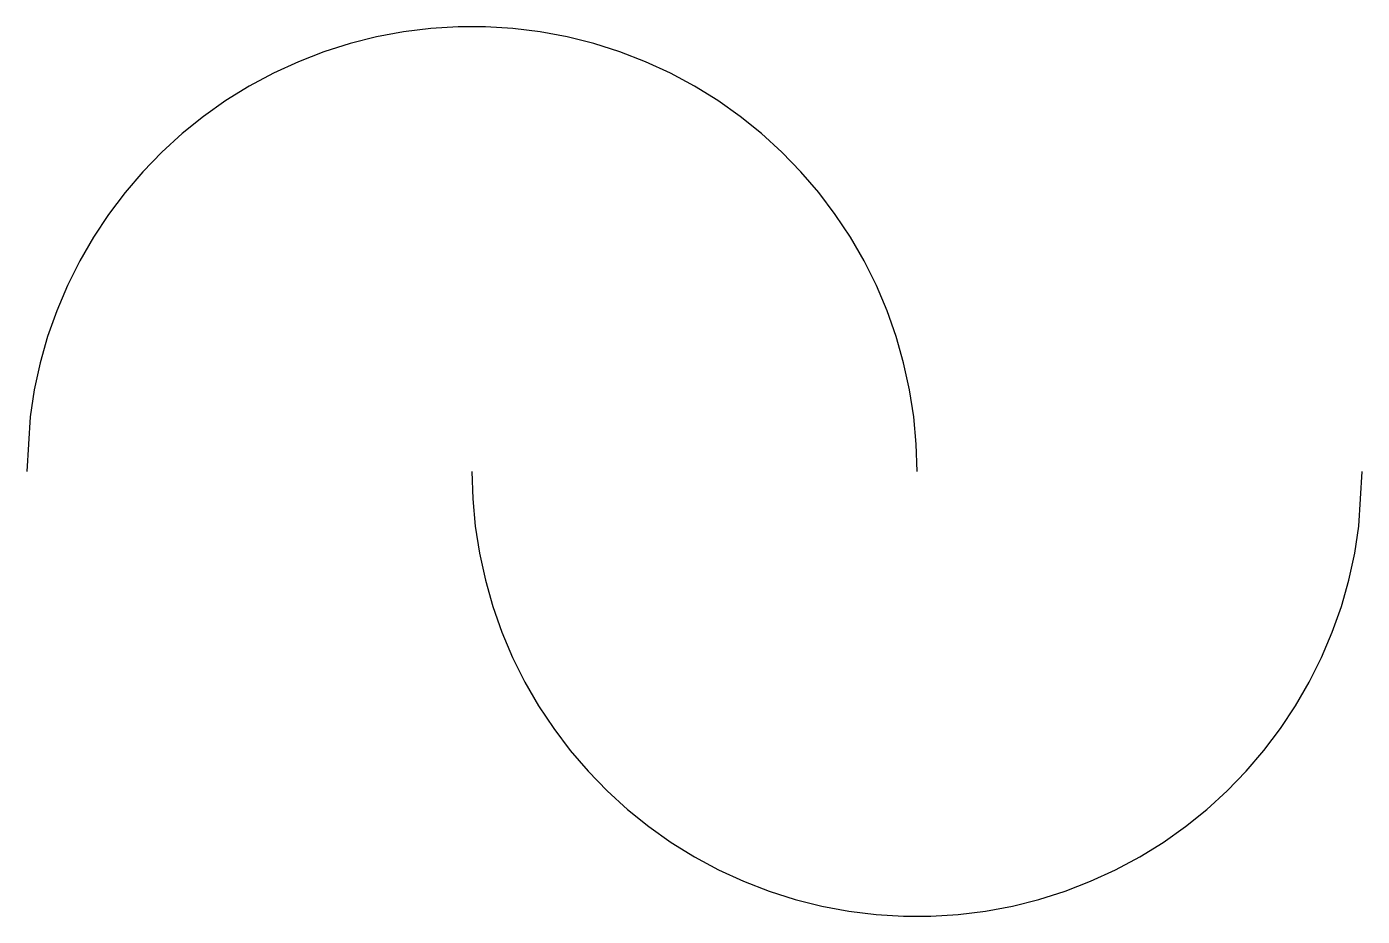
# Model space of a CAD drawing. Extents: x -30 to 60, y -30 to 30.
import ezdxf

# ---------------------------------------------------------------- set-up
doc = ezdxf.new("R2010")
doc.units = 0
doc.layers.get('0').update_dxf_attribs({"linetype": 'CONTINUOUS'})

msp = doc.modelspace()

# ---------------------------------------------------------------- linework, layer by layer
for points in [[(30, 0), (29.9431, 1.846827), (29.772615, 3.686649), (29.489193, 5.512486), (29.093908, 7.317412), (28.588261, 9.094581), (27.974167, 10.83725), (27.253958, 12.53881), (26.430367, 14.192806), (25.506514, 15.792965), (24.485907, 17.333216), (23.372417, 18.807714), (22.170267, 20.210869), (20.884018, 21.537357), (19.518549, 22.782146), (18.079039, 23.940516), (16.57095, 25.008072), (14.999999, 25.980762), (13.37215, 26.854898), (11.693576, 27.627165), (9.970644, 28.294634), (8.209889, 28.854769), (6.417993, 29.30545), (4.60175, 29.644964), (2.768051, 29.872025), (0.923852, 29.985771), (-0.923851, 29.985771), (-2.76805, 29.872025), (-4.601749, 29.644964), (-6.417992, 29.30545), (-8.209888, 28.854769), (-9.970643, 28.294634), (-11.693575, 27.627167), (-13.372149, 26.8549), (-15.000002, 25.980761), (-16.570953, 25.008068), (-18.079046, 23.940512), (-19.518559, 22.782139), (-20.884029, 21.537348), (-22.17028, 20.210855), (-23.372431, 18.807697), (-24.485922, 17.333195), (-25.506529, 15.79294), (-26.430382, 14.192778), (-27.253973, 12.538777), (-27.97418, 10.837214), (-28.588272, 9.09454), (-29.09392, 7.317367), (-29.489202, 5.512437), (-29.772621, 3.686596), (-30, -0.000005)], [(0, -0.000005), (0.056901, -1.846835), (0.227386, -3.68666), (0.51081, -5.5125), (0.906096, -7.317429), (1.411747, -9.094601), (2.025842, -10.837274), (2.746054, -12.538836), (3.569649, -14.192835), (4.493505, -15.792994), (5.514115, -17.333246), (6.627609, -18.807747), (7.829763, -20.210903), (9.116016, -21.537392), (10.481491, -22.782181), (11.921005, -23.94055), (13.4291, -25.008104), (15.000054, -25.980793), (16.627909, -26.854929), (18.306484, -27.627192), (20.029419, -28.294655), (21.790173, -28.854788), (23.582071, -29.305464), (25.398315, -29.644974), (27.232014, -29.872032), (29.076214, -29.985773), (30.923916, -29.985769), (32.768116, -29.872019), (34.601814, -29.644955), (36.418056, -29.305435), (38.209949, -28.854752), (39.970703, -28.294611), (41.693634, -27.62714), (43.372208, -26.85487), (45.000053, -25.98073), (46.571003, -25.008036), (48.07909, -23.940479), (49.518597, -22.782106), (50.884064, -21.537313), (52.170311, -20.210823), (53.372456, -18.807665), (54.485943, -17.333164), (55.506546, -15.792912), (56.430397, -14.192752), (57.253983, -12.538754), (57.97419, -10.837193), (58.58828, -9.094522), (59.093922, -7.317352), (59.489204, -5.512425), (59.772621, -3.686588), (60, 0)]]:
    msp.add_lwpolyline(points)

doc.saveas('drawing.dxf')
